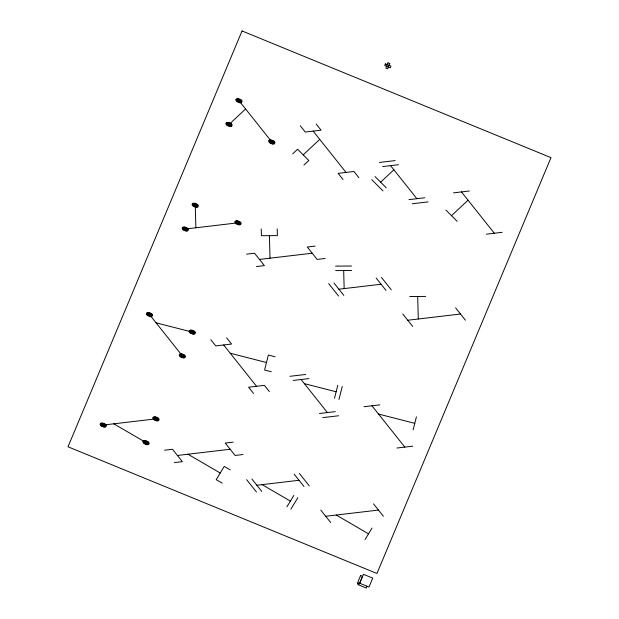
<?xml version="1.0" encoding="UTF-8"?>
<svg xmlns="http://www.w3.org/2000/svg" width="619" height="619" viewBox="0 0 619 619"><rect width="100%" height="100%" fill="white"/><g stroke="black" fill="none" stroke-linecap="round" stroke-linejoin="round"><path stroke-width="0.93" d="M334.492 398.272L337.781 385.289M338.972 399.425L342.261 386.442M413.121 429.826L416.409 416.85M359.74 583.245L363.469 574.331L372.739 578.131L369.009 587.044L358.664 582.819L357.914 584.607L366.316 588.05L367.059 586.27M286.907 506.845L293.855 495.362M290.899 509.166L297.847 497.684M365.048 539.575L371.996 528.092M229.076 124.465L245.588 108.967M292.679 153.868L297.6 149.249L308.842 160.491L303.914 165.111M303.217 154.874L319.737 139.376M380.646 182.195L393.885 169.776M451.514 215.683L468.034 200.185M379.401 162.449L395.224 160.584M382.689 166.581L398.512 164.716M453.549 192.849L469.372 190.992M408.973 199.635L424.804 197.77M185.313 229.022L238.067 222.809M412.262 203.759L428.093 201.902M246.617 254.161L254.533 253.225L264.39 265.621L256.483 266.557M315.203 246.091L307.287 247.02L317.145 259.415L325.06 258.487M259.462 259.423L312.216 253.217M486.41 234.168L502.233 232.303M338.887 289.212L381.087 284.245M407.759 320.24L460.513 314.026M289.893 376.306L305.724 374.449M293.182 380.437L309.005 378.58M103.272 425.06L156.027 418.854M364.042 406.714L379.865 404.849M319.474 413.492L335.297 411.635M322.762 417.624L338.585 415.767M164.577 450.199L172.492 449.27L182.35 461.666L174.434 462.594M233.154 442.128L225.239 443.057L235.104 455.452L243.012 454.524M177.421 455.468L230.175 449.255M396.903 448.032L412.734 446.167M256.839 485.25L299.047 480.282M325.71 516.277L378.464 510.071M335.568 266.108L351.546 266.023M335.684 270.588L351.662 270.503M409.708 296.516L425.694 296.431M156.089 322.832L192.323 332.117M275.091 356.761L268.367 355.035L264.576 370.015L271.3 371.74M230.237 353.232L266.472 362.525M304.378 383.641L336.132 391.781M378.526 414.049L414.761 423.334M336.264 515.039L368.522 533.833M262.116 484.631L290.381 501.104M230.222 469.883L224.233 466.401L216.217 479.648L222.206 483.13M187.967 454.222L220.225 473.024M113.819 423.822L146.084 442.616M445.897 210.058L457.132 221.308M375.029 176.577L386.264 187.82M371.748 179.657L382.983 190.9M461.457 191.921L494.326 233.239M390.597 165.644L416.889 198.699M316.147 123.978L321.075 130.176L305.252 132.04L300.323 125.843M358.873 177.692L353.944 171.494L338.113 173.359L343.042 179.556M455.584 307.829L465.442 320.224M313.168 131.112L346.029 172.422M381.436 277.428L391.293 289.824M239.019 100.704L271.88 142.022M376.159 278.047L386.016 290.443M402.83 314.042L412.687 326.437M333.958 283.015L343.816 295.41M328.681 283.634L338.539 296.029M371.957 405.785L404.818 447.104M301.097 379.509L327.389 412.564M373.536 503.874L383.393 516.269M226.647 337.842L231.576 344.04L215.752 345.905L210.816 339.707M269.366 391.556L264.437 385.358L248.614 387.215L253.542 393.413M223.66 344.969L256.529 386.287M299.387 473.465L309.245 485.861M294.11 474.084L303.975 486.48M320.781 510.079L330.639 522.475M149.512 314.568L182.381 355.879M251.91 479.052L261.767 491.447M246.633 479.671L256.49 492.066M417.701 296.478L418.305 318.994M343.677 270.542L344.164 288.593M277.219 228.906L277.397 235.622L261.419 235.707L261.241 228.991M269.412 235.661L270.016 258.185M195.264 205.26L195.867 227.777M100.247 423.822L100.193 424.487A2.391 2.298 16.9 0 0 100.634 425.369A3.737 3.606 16.9 0 0 101.408 426.104L103.845 427.102A3.737 3.606 16.9 0 0 104.913 427.125A2.391 2.298 16.9 0 0 105.857 426.808L106.375 425.686A2.538 2.445 16.9 0 0 105.911 424.75A3.737 3.606 16.9 0 0 105.129 424.015L102.7 423.017A3.737 3.606 16.9 0 0 101.632 422.994A2.391 2.298 16.9 0 0 100.688 423.311L100.247 423.822M100.851 424.069L100.812 424.603A1.911 1.842 16.9 0 0 101.16 425.307A2.994 2.886 16.9 0 0 101.787 425.895L103.729 426.692A2.994 2.886 16.9 0 0 104.588 426.715A1.911 1.842 16.9 0 0 105.338 426.46L105.756 425.562A2.027 1.958 16.9 0 0 105.385 424.812A2.994 2.886 16.9 0 0 104.758 424.224L102.816 423.427A2.994 2.886 16.9 0 0 101.957 423.404A1.911 1.842 16.9 0 0 101.207 423.659L100.851 424.069M101.454 424.317L101.423 424.719A1.431 1.377 16.9 0 0 101.686 425.245A2.244 2.159 16.9 0 0 102.158 425.686L103.613 426.282A2.244 2.159 16.9 0 0 104.255 426.298A1.431 1.377 16.9 0 0 104.82 426.112L105.137 425.439A1.524 1.462 16.9 0 0 104.851 424.874A2.244 2.159 16.9 0 0 104.387 424.433L102.932 423.837A2.244 2.159 16.9 0 0 102.282 423.822A1.431 1.377 16.9 0 0 101.717 424.015L101.454 424.317M102.058 424.564C103.737 428.069 105.725 423.249 102.058 424.564M102.669 424.812L103.876 425.307L102.669 424.812M146.486 313.322L146.44 313.988A2.391 2.298 16.9 0 0 146.881 314.878A3.737 3.606 16.9 0 0 147.655 315.613L150.084 316.603A3.737 3.606 16.9 0 0 151.16 316.634A2.391 2.298 16.9 0 0 152.104 316.309L152.622 315.195A2.538 2.445 16.9 0 0 152.15 314.251A3.737 3.606 16.9 0 0 151.376 313.524L148.947 312.525A3.737 3.606 16.9 0 0 147.871 312.502A2.391 2.298 16.9 0 0 146.927 312.819L146.486 313.322M147.098 313.57L147.051 314.104A1.911 1.842 16.9 0 0 147.407 314.816A2.994 2.886 16.9 0 0 148.026 315.404L149.968 316.201A2.994 2.886 16.9 0 0 150.827 316.216A1.911 1.842 16.9 0 0 151.585 315.961L151.995 315.071A2.027 1.958 16.9 0 0 151.624 314.313A2.994 2.886 16.9 0 0 151.005 313.732L149.063 312.935A2.994 2.886 16.9 0 0 148.204 312.912A1.911 1.842 16.9 0 0 147.446 313.168L147.098 313.57M147.701 313.818L147.67 314.22A1.431 1.377 16.9 0 0 147.933 314.754A2.244 2.159 16.9 0 0 148.398 315.195L149.86 315.791A2.244 2.159 16.9 0 0 150.502 315.806A1.431 1.377 16.9 0 0 151.067 315.613L151.376 314.939A1.524 1.462 16.9 0 0 151.098 314.382A2.244 2.159 16.9 0 0 150.634 313.941L149.171 313.338A2.244 2.159 16.9 0 0 148.529 313.322A1.431 1.377 16.9 0 0 147.964 313.516L147.701 313.818M148.305 314.065C149.976 317.57 151.972 312.75 148.305 314.065M148.908 314.313L150.123 314.816L148.908 314.313M143.051 441.37L143.004 442.043A2.391 2.298 16.9 0 0 143.446 442.925A3.737 3.606 16.9 0 0 144.219 443.661L146.649 444.659A3.737 3.606 16.9 0 0 147.724 444.682A2.391 2.298 16.9 0 0 148.668 444.365L149.187 443.243A2.538 2.445 16.9 0 0 148.715 442.306A3.737 3.606 16.9 0 0 147.941 441.571L145.511 440.573A3.737 3.606 16.9 0 0 144.436 440.55A2.391 2.298 16.9 0 0 143.492 440.867L143.051 441.37M143.662 441.626L143.616 442.159A1.911 1.842 16.9 0 0 143.972 442.864A2.994 2.886 16.9 0 0 144.591 443.452L146.533 444.249A2.994 2.886 16.9 0 0 147.392 444.264A1.911 1.842 16.9 0 0 148.15 444.016L148.56 443.119A2.027 1.958 16.9 0 0 148.189 442.368A2.994 2.886 16.9 0 0 147.57 441.78L145.627 440.983A2.994 2.886 16.9 0 0 144.769 440.96A1.911 1.842 16.9 0 0 144.01 441.215L143.662 441.626M144.266 441.873L144.235 442.268A1.431 1.377 16.9 0 0 144.498 442.802A2.244 2.159 16.9 0 0 144.962 443.243L146.424 443.838A2.244 2.159 16.9 0 0 147.067 443.854A1.431 1.377 16.9 0 0 147.632 443.661L147.941 442.995A1.524 1.462 16.9 0 0 147.662 442.43A2.244 2.159 16.9 0 0 147.198 441.989L145.736 441.393A2.244 2.159 16.9 0 0 145.094 441.378A1.431 1.377 16.9 0 0 144.529 441.564L144.266 441.873M144.869 442.121C146.541 445.626 148.537 440.798 144.869 442.121M145.473 442.368L146.688 442.864L145.473 442.368M153.001 417.608L152.947 418.282A2.391 2.298 16.9 0 0 153.388 419.164A3.737 3.606 16.9 0 0 154.162 419.899L156.592 420.897A3.737 3.606 16.9 0 0 157.667 420.92A2.391 2.298 16.9 0 0 158.611 420.603L159.129 419.481A2.538 2.445 16.9 0 0 158.665 418.545A3.737 3.606 16.9 0 0 157.884 417.81L155.454 416.811A3.737 3.606 16.9 0 0 154.379 416.788A2.391 2.298 16.9 0 0 153.442 417.105L153.001 417.608M153.605 417.856L153.566 418.39A1.911 1.842 16.9 0 0 153.914 419.102A2.994 2.886 16.9 0 0 154.533 419.69L156.483 420.487A2.994 2.886 16.9 0 0 157.342 420.502A1.911 1.842 16.9 0 0 158.093 420.247L158.51 419.357A2.027 1.958 16.9 0 0 158.139 418.606A2.994 2.886 16.9 0 0 157.512 418.018L155.57 417.221A2.994 2.886 16.9 0 0 154.711 417.198A1.911 1.842 16.9 0 0 153.961 417.454L153.605 417.856M154.208 418.111L154.177 418.506A1.431 1.377 16.9 0 0 154.441 419.04A2.244 2.159 16.9 0 0 154.905 419.481L156.367 420.077A2.244 2.159 16.9 0 0 157.009 420.092A1.431 1.377 16.9 0 0 157.574 419.899L157.884 419.233A1.524 1.462 16.9 0 0 157.605 418.668A2.244 2.159 16.9 0 0 157.141 418.227L155.686 417.632A2.244 2.159 16.9 0 0 155.036 417.616A1.431 1.377 16.9 0 0 154.471 417.802L154.208 418.111M154.812 418.359C156.491 421.864 158.479 417.036 154.812 418.359M155.423 418.606L156.63 419.102L155.423 418.606M182.288 227.777L182.241 228.45A2.391 2.298 16.9 0 0 182.682 229.332A3.737 3.606 16.9 0 0 183.456 230.067L185.886 231.057A3.737 3.606 16.9 0 0 186.961 231.088A2.391 2.298 16.9 0 0 187.905 230.771L188.424 229.649A2.538 2.445 16.9 0 0 187.952 228.713A3.737 3.606 16.9 0 0 187.178 227.978L184.748 226.98A3.737 3.606 16.9 0 0 183.673 226.956A2.391 2.298 16.9 0 0 182.729 227.274L182.288 227.777M182.899 228.024L182.853 228.558A1.911 1.842 16.9 0 0 183.209 229.27A2.994 2.886 16.9 0 0 183.828 229.858L185.77 230.655A2.994 2.886 16.9 0 0 186.629 230.67A1.911 1.842 16.9 0 0 187.387 230.415L187.797 229.525A2.027 1.958 16.9 0 0 187.425 228.775A2.994 2.886 16.9 0 0 186.806 228.187L184.864 227.39A2.994 2.886 16.9 0 0 184.005 227.366A1.911 1.842 16.9 0 0 183.247 227.622L182.899 228.024M183.503 228.272L183.472 228.674A1.431 1.377 16.9 0 0 183.735 229.208A2.244 2.159 16.9 0 0 184.199 229.649L185.661 230.245A2.244 2.159 16.9 0 0 186.304 230.26A1.431 1.377 16.9 0 0 186.868 230.067L187.178 229.394A1.524 1.462 16.9 0 0 186.899 228.837A2.244 2.159 16.9 0 0 186.435 228.396L184.973 227.792A2.244 2.159 16.9 0 0 184.33 227.777A1.431 1.377 16.9 0 0 183.766 227.97L183.503 228.272M184.106 228.519C185.777 232.032 187.774 227.204 184.106 228.519M184.71 228.775L185.924 229.27L184.71 228.775M179.355 354.641L179.301 355.306A2.391 2.298 16.9 0 0 179.742 356.196A3.737 3.606 16.9 0 0 180.516 356.923L182.945 357.921A3.737 3.606 16.9 0 0 184.021 357.944A2.391 2.298 16.9 0 0 184.965 357.627L185.483 356.513A2.538 2.445 16.9 0 0 185.019 355.569A3.737 3.606 16.9 0 0 184.238 354.842L181.808 353.844A3.737 3.606 16.9 0 0 180.733 353.813A2.391 2.298 16.9 0 0 179.796 354.138L179.355 354.641M179.959 354.888L179.92 355.422A1.911 1.842 16.9 0 0 180.268 356.134A2.994 2.886 16.9 0 0 180.887 356.714L182.837 357.511A2.994 2.886 16.9 0 0 183.696 357.534A1.911 1.842 16.9 0 0 184.447 357.279L184.864 356.382A2.027 1.958 16.9 0 0 184.493 355.631A2.994 2.886 16.9 0 0 183.866 355.051L181.924 354.246A2.994 2.886 16.9 0 0 181.065 354.23A1.911 1.842 16.9 0 0 180.315 354.486L179.959 354.888M180.562 355.136L180.531 355.538A1.431 1.377 16.9 0 0 180.794 356.072A2.244 2.159 16.9 0 0 181.259 356.505L182.721 357.109A2.244 2.159 16.9 0 0 183.363 357.124A1.431 1.377 16.9 0 0 183.928 356.931L184.238 356.258A1.524 1.462 16.9 0 0 183.959 355.693A2.244 2.159 16.9 0 0 183.495 355.26L182.04 354.656A2.244 2.159 16.9 0 0 181.39 354.641A1.431 1.377 16.9 0 0 180.825 354.834L180.562 355.136M192.238 204.015L192.184 204.68A2.391 2.298 16.9 0 0 192.625 205.57A3.737 3.606 16.9 0 0 193.399 206.305L195.828 207.295A3.737 3.606 16.9 0 0 196.904 207.326A2.391 2.298 16.9 0 0 197.848 207.001L198.366 205.887A2.538 2.445 16.9 0 0 197.902 204.943A3.737 3.606 16.9 0 0 197.121 204.216L194.691 203.218A3.737 3.606 16.9 0 0 193.615 203.194A2.391 2.298 16.9 0 0 192.679 203.512L192.238 204.015M181.166 355.383C182.837 358.888 184.833 354.068 181.166 355.383M192.842 204.262L192.803 204.796A1.911 1.842 16.9 0 0 193.151 205.508A2.994 2.886 16.9 0 0 193.77 206.096L195.72 206.893A2.994 2.886 16.9 0 0 196.579 206.908A1.911 1.842 16.9 0 0 197.329 206.653L197.747 205.763A2.027 1.958 16.9 0 0 197.368 205.013A2.994 2.886 16.9 0 0 196.749 204.425L194.807 203.628A2.994 2.886 16.9 0 0 193.948 203.605A1.911 1.842 16.9 0 0 193.198 203.86L192.842 204.262M181.777 355.631L182.984 356.134L181.777 355.631M193.445 204.51L193.414 204.912A1.431 1.377 16.9 0 0 193.677 205.446A2.244 2.159 16.9 0 0 194.142 205.887L195.604 206.483A2.244 2.159 16.9 0 0 196.246 206.498A1.431 1.377 16.9 0 0 196.811 206.305L197.121 205.632A1.524 1.462 16.9 0 0 196.842 205.075A2.244 2.159 16.9 0 0 196.378 204.634L194.923 204.03A2.244 2.159 16.9 0 0 194.273 204.015A1.431 1.377 16.9 0 0 193.708 204.208L193.445 204.51M194.049 204.757C195.72 208.27 197.716 203.442 194.049 204.757M194.66 205.013L195.867 205.508L194.66 205.013M189.298 330.879L189.244 331.544A2.391 2.298 16.9 0 0 189.685 332.426A3.737 3.606 16.9 0 0 190.466 333.161L192.896 334.159A3.737 3.606 16.9 0 0 193.964 334.183A2.391 2.298 16.9 0 0 194.908 333.865L195.426 332.751A2.538 2.445 16.9 0 0 194.962 331.807A3.737 3.606 16.9 0 0 194.188 331.072L191.751 330.082A3.737 3.606 16.9 0 0 190.683 330.051A2.391 2.298 16.9 0 0 189.739 330.376L189.298 330.879M189.901 331.126L189.863 331.66A1.911 1.842 16.9 0 0 190.211 332.364A2.994 2.886 16.9 0 0 190.838 332.952L192.78 333.749A2.994 2.886 16.9 0 0 193.639 333.773A1.911 1.842 16.9 0 0 194.389 333.517L194.807 332.62A2.027 1.958 16.9 0 0 194.436 331.869A2.994 2.886 16.9 0 0 193.809 331.281L191.867 330.484A2.994 2.886 16.9 0 0 191.008 330.469A1.911 1.842 16.9 0 0 190.257 330.724L189.901 331.126M190.505 331.374L190.482 331.776A1.431 1.377 16.9 0 0 190.745 332.302A2.244 2.159 16.9 0 0 191.209 332.743L192.664 333.347A2.244 2.159 16.9 0 0 193.306 333.362A1.431 1.377 16.9 0 0 193.879 333.169L194.188 332.496A1.524 1.462 16.9 0 0 193.909 331.931A2.244 2.159 16.9 0 0 193.438 331.49L191.983 330.894A2.244 2.159 16.9 0 0 191.341 330.879A1.431 1.377 16.9 0 0 190.776 331.072L190.505 331.374M191.116 331.622C192.788 335.127 194.784 330.306 191.116 331.622M191.72 331.869L192.927 332.364L191.72 331.869M226.051 123.227L225.997 123.893A2.391 2.298 16.9 0 0 226.438 124.775A3.737 3.606 16.9 0 0 227.212 125.51L229.641 126.508A3.737 3.606 16.9 0 0 230.717 126.531A2.391 2.298 16.9 0 0 231.661 126.214L232.179 125.092A2.538 2.445 16.9 0 0 231.715 124.156A3.737 3.606 16.9 0 0 230.933 123.421L228.504 122.423A3.737 3.606 16.9 0 0 227.428 122.4A2.391 2.298 16.9 0 0 226.492 122.717L226.051 123.227M226.655 123.475L226.616 124.009A1.911 1.842 16.9 0 0 226.964 124.713A2.994 2.886 16.9 0 0 227.583 125.301L229.533 126.098A2.994 2.886 16.9 0 0 230.392 126.121A1.911 1.842 16.9 0 0 231.142 125.866L231.56 124.968A2.027 1.958 16.9 0 0 231.181 124.218A2.994 2.886 16.9 0 0 230.562 123.63L228.62 122.833A2.994 2.886 16.9 0 0 227.761 122.81A1.911 1.842 16.9 0 0 227.003 123.065L226.655 123.475M227.258 123.723L227.227 124.117A1.431 1.377 16.9 0 0 227.49 124.651A2.244 2.159 16.9 0 0 227.954 125.092L229.417 125.688A2.244 2.159 16.9 0 0 230.059 125.703A1.431 1.377 16.9 0 0 230.624 125.51L230.933 124.845A1.524 1.462 16.9 0 0 230.655 124.28A2.244 2.159 16.9 0 0 230.191 123.839L228.736 123.243A2.244 2.159 16.9 0 0 228.086 123.227A1.431 1.377 16.9 0 0 227.521 123.413L227.258 123.723M227.862 123.97C229.533 127.475 231.529 122.655 227.862 123.97M228.465 124.218L229.68 124.713L228.465 124.218M235.994 99.458L235.94 100.131A2.391 2.298 16.9 0 0 236.381 101.013A3.737 3.606 16.9 0 0 237.162 101.748L239.592 102.746A3.737 3.606 16.9 0 0 240.659 102.769A2.391 2.298 16.9 0 0 241.603 102.452L242.122 101.33A2.538 2.445 16.9 0 0 241.658 100.394A3.737 3.606 16.9 0 0 240.884 99.659L238.447 98.661A3.737 3.606 16.9 0 0 237.379 98.638A2.391 2.298 16.9 0 0 236.435 98.955L235.994 99.458M236.597 99.713L236.559 100.247A1.911 1.842 16.9 0 0 236.907 100.951A2.994 2.886 16.9 0 0 237.534 101.539L239.476 102.336A2.994 2.886 16.9 0 0 240.334 102.352A1.911 1.842 16.9 0 0 241.085 102.104L241.503 101.207A2.027 1.958 16.9 0 0 241.131 100.456A2.994 2.886 16.9 0 0 240.505 99.868L238.563 99.071A2.994 2.886 16.9 0 0 237.704 99.048A1.911 1.842 16.9 0 0 236.953 99.303L236.597 99.713M237.201 99.961L237.17 100.355A1.431 1.377 16.9 0 0 237.433 100.889A2.244 2.159 16.9 0 0 237.905 101.33L239.36 101.926A2.244 2.159 16.9 0 0 240.002 101.942A1.431 1.377 16.9 0 0 240.567 101.748L240.884 101.083A1.524 1.462 16.9 0 0 240.605 100.518A2.244 2.159 16.9 0 0 240.133 100.077L238.679 99.481A2.244 2.159 16.9 0 0 238.036 99.466A1.431 1.377 16.9 0 0 237.472 99.651L237.201 99.961M237.812 100.208C239.483 103.713 241.472 98.885 237.812 100.208M238.416 100.456L239.623 100.951L238.416 100.456M235.042 221.571L234.996 222.236A2.391 2.298 16.9 0 0 235.429 223.126A3.737 3.606 16.9 0 0 236.21 223.854L238.64 224.852A3.737 3.606 16.9 0 0 239.715 224.875A2.391 2.298 16.9 0 0 240.652 224.558L241.17 223.444A2.538 2.445 16.9 0 0 240.706 222.5A3.737 3.606 16.9 0 0 239.932 221.764L237.503 220.774A3.737 3.606 16.9 0 0 236.427 220.743A2.391 2.298 16.9 0 0 235.483 221.068L235.042 221.571M235.646 221.819L235.607 222.353A1.911 1.842 16.9 0 0 235.963 223.057A2.994 2.886 16.9 0 0 236.582 223.645L238.524 224.442A2.994 2.886 16.9 0 0 239.383 224.465A1.911 1.842 16.9 0 0 240.141 224.21L240.551 223.312A2.027 1.958 16.9 0 0 240.18 222.561A2.994 2.886 16.9 0 0 239.561 221.973L237.611 221.176A2.994 2.886 16.9 0 0 236.752 221.161A1.911 1.842 16.9 0 0 236.001 221.416L235.646 221.819M236.257 222.066L236.226 222.469A1.431 1.377 16.9 0 0 236.489 222.995A2.244 2.159 16.9 0 0 236.953 223.436L238.416 224.039A2.244 2.159 16.9 0 0 239.058 224.055A1.431 1.377 16.9 0 0 239.623 223.861L239.932 223.188A1.524 1.462 16.9 0 0 239.654 222.623A2.244 2.159 16.9 0 0 239.189 222.182L237.727 221.587A2.244 2.159 16.9 0 0 237.085 221.571A1.431 1.377 16.9 0 0 236.52 221.764L236.257 222.066M236.86 222.314C238.532 225.819 240.528 220.998 236.86 222.314M237.464 222.561L238.679 223.057L237.464 222.561M268.855 140.776L268.808 141.449A2.391 2.298 16.9 0 0 269.242 142.331A3.737 3.606 16.9 0 0 270.023 143.066L272.453 144.065A3.737 3.606 16.9 0 0 273.528 144.088A2.391 2.298 16.9 0 0 274.465 143.77L274.983 142.649A2.538 2.445 16.9 0 0 274.519 141.712A3.737 3.606 16.9 0 0 273.745 140.977L271.315 139.979A3.737 3.606 16.9 0 0 270.24 139.956A2.391 2.298 16.9 0 0 269.296 140.273L268.855 140.776M269.458 141.024L269.42 141.558A1.911 1.842 16.9 0 0 269.776 142.269A2.994 2.886 16.9 0 0 270.395 142.857L272.337 143.654A2.994 2.886 16.9 0 0 273.196 143.67A1.911 1.842 16.9 0 0 273.954 143.415L274.364 142.525A2.027 1.958 16.9 0 0 273.993 141.774A2.994 2.886 16.9 0 0 273.374 141.186L271.424 140.389A2.994 2.886 16.9 0 0 270.565 140.366A1.911 1.842 16.9 0 0 269.814 140.621L269.458 141.024M270.07 141.271L270.039 141.674A1.431 1.377 16.9 0 0 270.302 142.208A2.244 2.159 16.9 0 0 270.766 142.649L272.228 143.244A2.244 2.159 16.9 0 0 272.871 143.26A1.431 1.377 16.9 0 0 273.436 143.066L273.745 142.393A1.524 1.462 16.9 0 0 273.466 141.836A2.244 2.159 16.9 0 0 273.002 141.395L271.54 140.792A2.244 2.159 16.9 0 0 270.898 140.784A1.431 1.377 16.9 0 0 270.333 140.97L270.07 141.271M270.673 141.527C272.345 145.032 274.341 140.203 270.673 141.527M271.277 141.774L272.492 142.269L271.277 141.774M242.044 30.95L68.013 446.794L376.956 573.488L550.987 157.644L242.044 30.95M385.405 63.865L384.709 65.537L390.233 67.804L390.937 66.132L385.405 63.865M388.005 62.844L385.815 68.082L387.633 68.825L389.831 63.587L388.005 62.844M360.622 575.538L357.364 583.33L359.213 584.096L362.479 576.297L360.622 575.538"/></g></svg>
